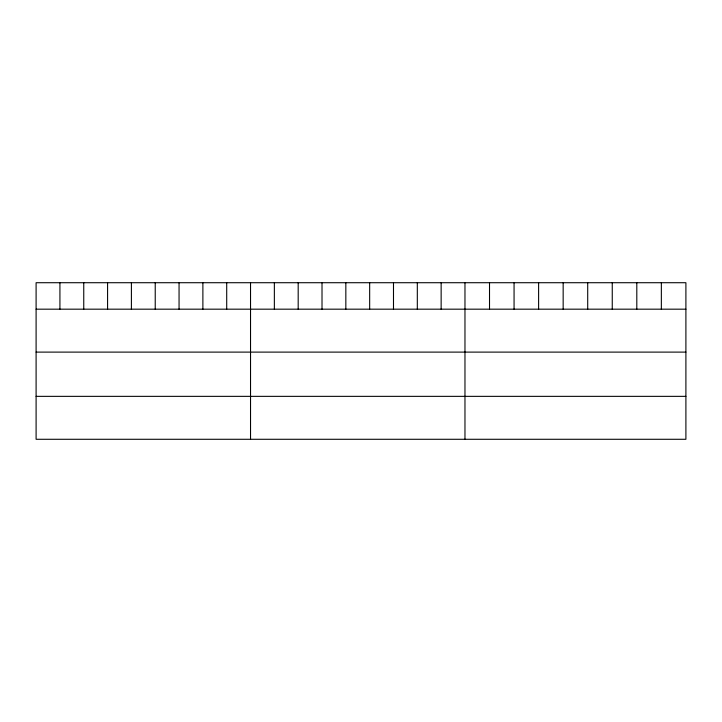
<?xml version="1.0" encoding="UTF-8"?>
<svg xmlns="http://www.w3.org/2000/svg" width="722" height="722" viewBox="0 0 722 722"><rect width="100%" height="100%" fill="white"/><g stroke="black" fill="none" stroke-linecap="round" stroke-linejoin="round"><path stroke-width="1.08" d="M685.9 309.178L685.9 439.283L36.1 439.283L36.1 282.717L685.9 282.717L685.9 309.178L36.1 309.178M36.1 352.11L685.9 352.11M36.1 396.351L685.9 396.351M661.352 282.717L661.352 309.178M636.804 282.717L636.804 309.178M612.256 282.717L612.256 309.178M587.708 282.717L587.708 309.178M563.16 282.717L563.16 309.178M538.612 282.717L538.612 309.178M514.064 282.717L514.064 309.178M489.516 282.717L489.516 309.178M464.968 282.717L464.968 439.283M441.142 282.717L441.142 309.178M417.316 282.717L417.316 309.178M393.49 282.717L393.49 309.178M369.664 282.717L369.664 309.178M345.838 282.717L345.838 309.178M322.012 282.717L322.012 309.178M298.186 282.717L298.186 309.178M274.36 282.717L274.36 309.178M250.534 282.717L250.534 439.283M226.708 282.717L226.708 309.178M202.882 282.717L202.882 309.178M179.056 282.717L179.056 309.178M155.23 282.717L155.23 309.178M131.404 282.717L131.404 309.178M107.578 282.717L107.578 309.178M83.752 282.717L83.752 309.178M59.926 282.717L59.926 309.178"/></g></svg>
